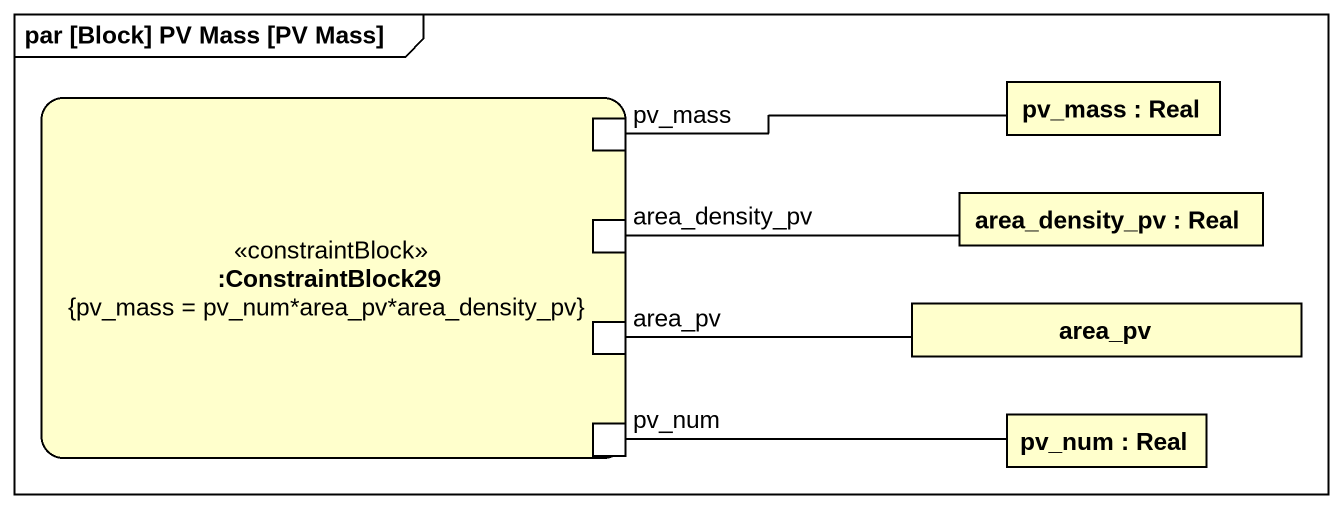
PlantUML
@startuml
mainframe par [Block] PV Mass [PV Mass]
rectangle ":ConstraintBlock29\n{pv_mass = pv_num*area_pv*area_density_pv}" as ConstraintBlock29 <<constraintBlock>> {
  port pv_mass
  port area_density_pv
  port area_pv
  port pv_num
}
rectangle "pv_mass : Real" as pv_mass_2
rectangle "area_density_pv : Real" as area_density_pv_2
rectangle "area_pv" as area_pv_2
rectangle "pv_num : Real" as pv_num_2
pv_mass -right- pv_mass_2
area_density_pv -right- area_density_pv_2
area_pv -right- area_pv_2
pv_num -right- pv_num_2
@enduml
